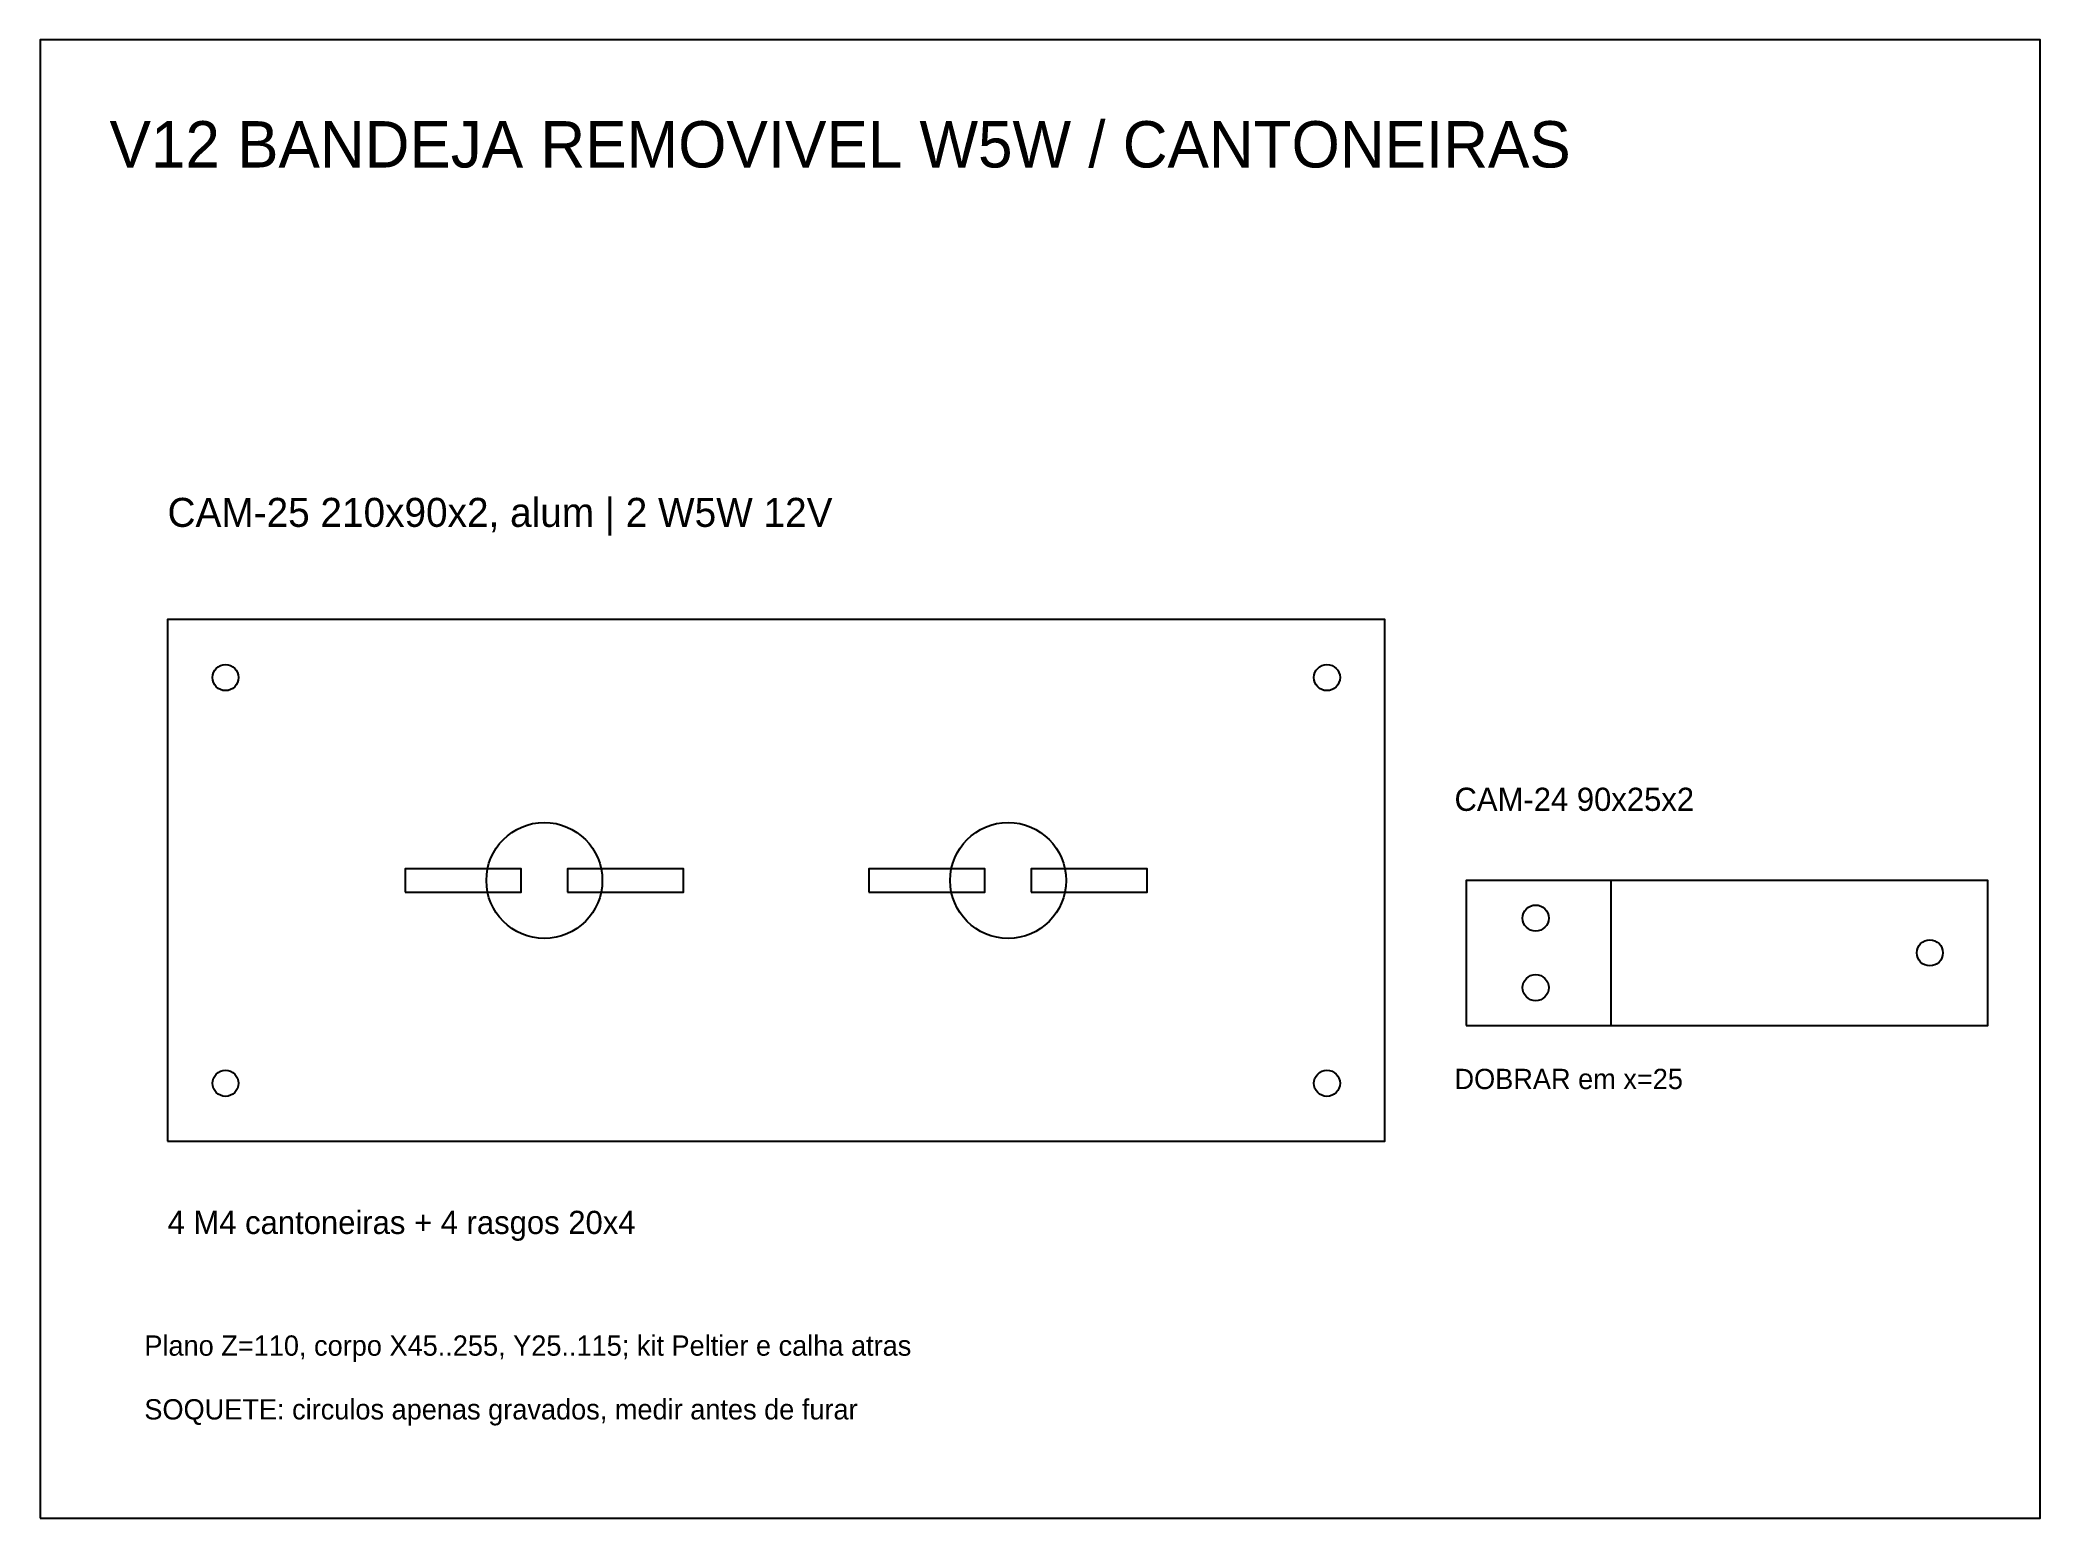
# Model space of a CAD drawing. Header units: metres. Extents: x 0 to 345, y 0 to 255.
import ezdxf

# ---------------------------------------------------------------- set-up
doc = ezdxf.new("R2010")
doc.units = ezdxf.units.M
for name, color, linetype in [('CORTE', 7, 'Continuous'), ('GRAVACAO', 5, 'Continuous'), ('TEXTO', 2, 'Continuous')]:
    doc.layers.add(name, color=color, linetype=linetype)

msp = doc.modelspace()

# ---------------------------------------------------------------- linework, layer by layer
at = {"layer": 'CORTE'}
for points in [[(22, 65), (232, 65), (232, 155), (22, 155)], [(63, 108), (83, 108), (83, 112), (63, 112)], [(91, 108), (111, 108), (111, 112), (91, 112)], [(143, 108), (163, 108), (163, 112), (143, 112)], [(171, 108), (191, 108), (191, 112), (171, 112)], [(246, 85), (336, 85), (336, 110), (246, 110)]]:
    msp.add_lwpolyline(points, close=True, dxfattribs=at)
for centre in [(32, 145), (222, 145), (258, 103.5), (326, 97.5), (258, 91.5), (32, 75), (222, 75)]:
    msp.add_circle(centre, 2.25, dxfattribs=at)
at = {"layer": 'GRAVACAO'}
msp.add_line((271, 85), (271, 110), dxfattribs=at)
msp.add_lwpolyline([(0, 0), (345, 0), (345, 255), (0, 255)], close=True, dxfattribs=at)
for centre in [(87, 110), (167, 110)]:
    msp.add_circle(centre, 10, dxfattribs=at)

# ---------------------------------------------------------------- texts
at = {"layer": 'TEXTO'}
for s, height, p in [('V12 BANDEJA REMOVIVEL W5W / CANTONEIRAS', 8, (12, 233)), ('CAM-25 210x90x2, alum | 2 W5W 12V', 5, (22, 171)), ('CAM-24 90x25x2', 4, (244, 122)), ('DOBRAR em x=25', 3.5, (244, 74)), ('4 M4 cantoneiras + 4 rasgos 20x4', 4, (22, 49)), ('Plano Z=110, corpo X45..255, Y25..115; kit Peltier e calha atras', 3.5, (18, 28)), ('SOQUETE: circulos apenas gravados, medir antes de furar', 3.5, (18, 17))]:
    msp.add_text(s, height=height, dxfattribs=at).set_placement(p)

doc.saveas('drawing.dxf')
